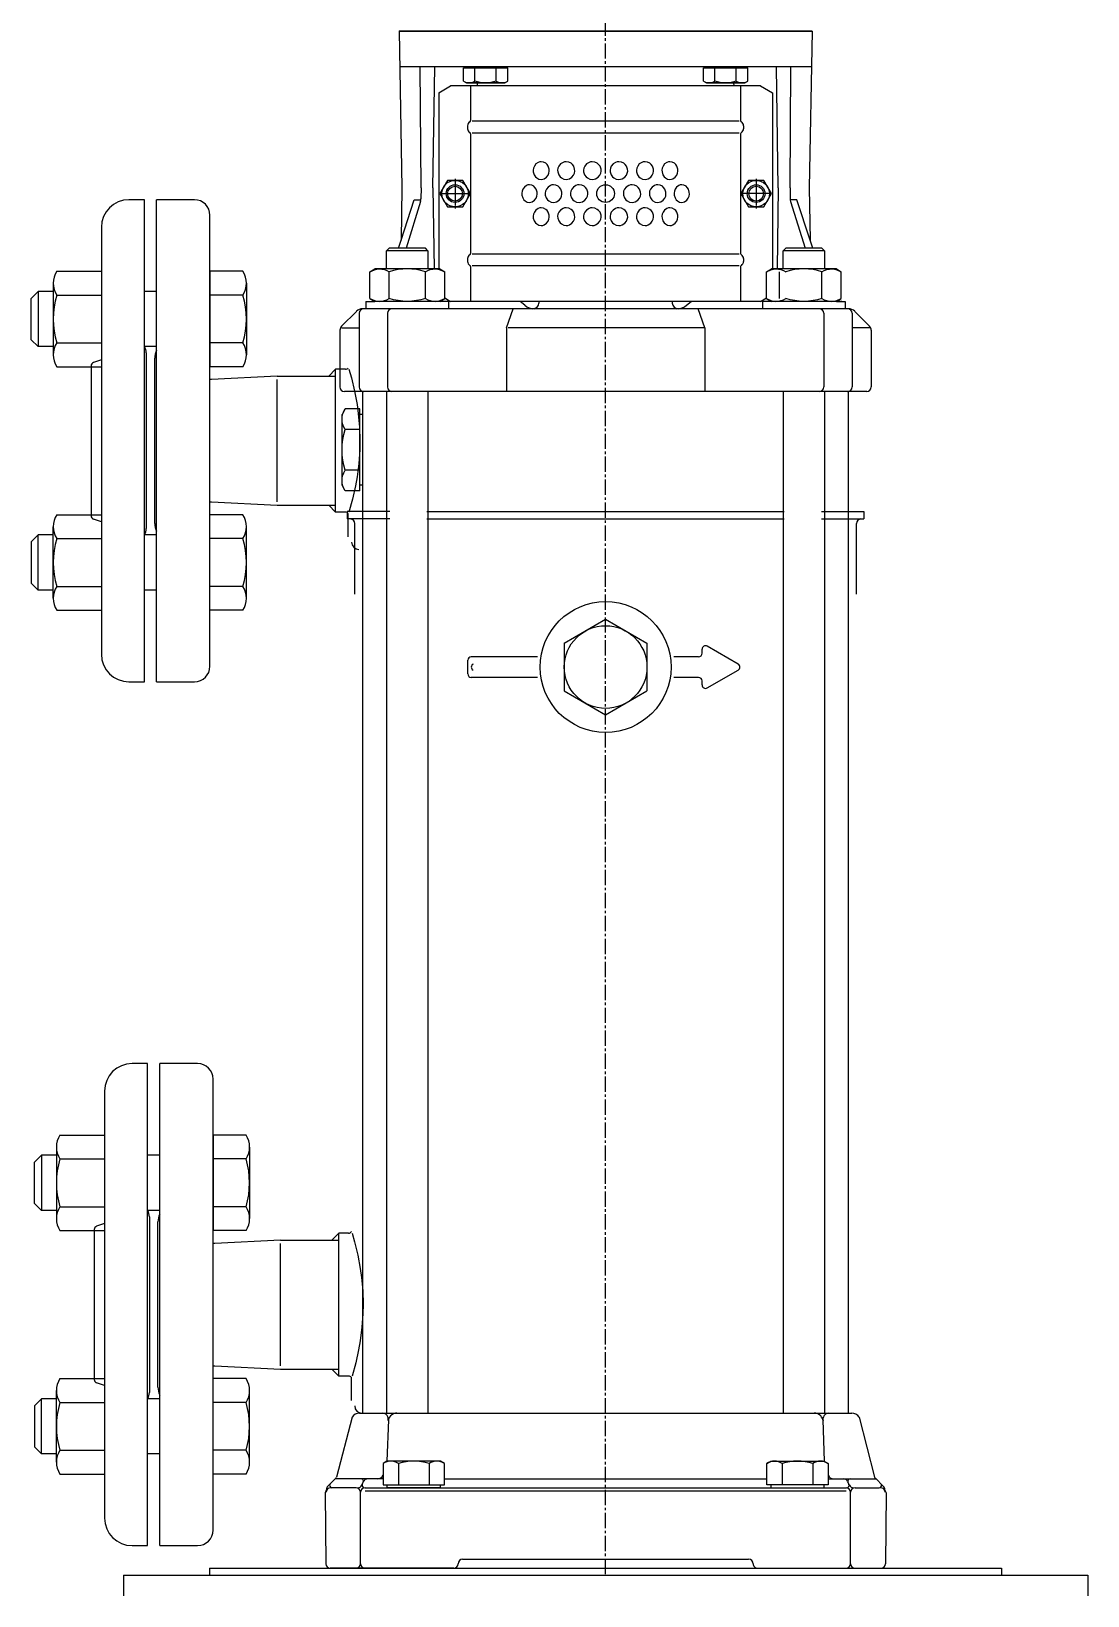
# Model space of a CAD drawing. Header units: millimetres. Extents: x 1218 to 72853, y -34712 to 16286.
# Drawn here: x 68130.6 to 68459.3, y 8261.2 to 8748 of the extents above; entities that cross this region are included whole.
import ezdxf

# ---------------------------------------------------------------- set-up
doc = ezdxf.new("R2010")
doc.units = ezdxf.units.MM
doc.linetypes.add('CENTER2', pattern=[28.575, 19.05, -3.175, 3.175, -3.175])
doc.linetypes.add('HIDDEN2', pattern=[4.7625, 3.175, -1.5875])

# ---------------------------------------------------------------- blocks, each defined once
blk = doc.blocks.new('BOMBU EQ')
at = {"linetype": 'CENTER2', "ltscale": 0.25}
blk.add_line((0, 0.31), (0, 765.31), dxfattribs=at)
for p, q in [((-64.29, 480.31), (64.29, 480.31)), ((-64.22, 480.31), (-63.37, 431.63)), ((64.22, 480.31), (-64.22, 480.31)), ((64.22, 480.31), (63.37, 431.63)), ((64.02, 469.29), (-64.02, 469.29)), ((-57.43, 431.63), (-57.68, 469.29)), ((-53.72, 431.63), (-53.14, 469.29)), ((-44.21, 464.76), (-44.21, 468.92)), ((-44.21, 468.92), (-30.47, 468.92)), ((-43.2, 468.92), (-43.13, 469.29)), ((-43.13, 469.29), (-31.55, 469.29)), ((-40.67, 464.76), (-40.67, 468.92)), ((-34.01, 464.76), (-34.01, 468.92)), ((-31.55, 469.29), (-31.48, 468.92)), ((-30.47, 464.76), (-30.47, 468.92)), ((30.47, 468.92), (44.21, 468.92)), ((30.47, 464.76), (30.47, 468.92)), ((31.48, 468.92), (31.55, 469.29)), ((31.55, 469.29), (43.13, 469.29)), ((34.01, 464.76), (34.01, 468.92)), ((40.67, 464.76), (40.67, 468.92)), ((43.13, 469.29), (43.2, 468.92)), ((44.21, 464.76), (44.21, 468.92)), ((53.72, 431.63), (53.14, 469.29)), ((57.43, 431.63), (57.68, 469.29)), ((-51.89, 461.2), (-48.21, 463.32)), ((48.21, 463.32), (-48.21, 463.32)), ((-44.21, 464.76), (-43.31, 464.24)), ((-44.21, 464.76), (-43.39, 464.39)), ((-43.39, 464.39), (-42.51, 464.24)), ((-31.37, 464.24), (-43.31, 464.24)), ((-43.31, 464.24), (-31.37, 464.24)), ((-42.51, 464.24), (-41.55, 464.37)), ((-42.01, 463.32), (-42.01, 452.51)), ((-41.55, 464.37), (-40.67, 464.76)), ((-39.03, 464.37), (-40.67, 464.76)), ((-39.86, 463.32), (-39.84, 464.24)), ((-37.34, 464.24), (-39.03, 464.37)), ((-35.66, 464.37), (-37.34, 464.24)), ((-34.01, 464.76), (-35.66, 464.37)), ((-34.01, 464.76), (-33.13, 464.37)), ((-33.13, 464.37), (-32.17, 464.24)), ((-32.17, 464.24), (-31.29, 464.39)), ((-31.37, 464.24), (-30.47, 464.76)), ((-31.29, 464.39), (-30.47, 464.76)), ((30.47, 464.76), (31.37, 464.24)), ((30.47, 464.76), (31.29, 464.39)), ((31.29, 464.39), (32.17, 464.24)), ((43.31, 464.24), (31.37, 464.24)), ((31.37, 464.24), (43.31, 464.24)), ((32.17, 464.24), (33.13, 464.37)), ((33.13, 464.37), (34.01, 464.76)), ((35.66, 464.37), (34.01, 464.76)), ((37.34, 464.24), (35.66, 464.37)), ((39.03, 464.37), (37.34, 464.24)), ((40.67, 464.76), (39.03, 464.37)), ((39.84, 464.24), (39.86, 463.32)), ((40.67, 464.76), (41.55, 464.37)), ((41.55, 464.37), (42.51, 464.24)), ((42.01, 463.32), (42.01, 452.51)), ((42.51, 464.24), (43.39, 464.39)), ((43.31, 464.24), (44.21, 464.76)), ((43.39, 464.39), (44.21, 464.76)), ((48.21, 463.32), (51.89, 461.2)), ((-51.89, 461.2), (-51.89, 406.38)), ((51.89, 461.2), (51.89, 406.38)), ((-42.93, 450.92), (-42.93, 450)), ((-42.01, 448.41), (-42.01, 411.18)), ((41.55, 452.3), (-41.55, 452.3)), ((41.55, 448.62), (-41.55, 448.62)), ((42.01, 448.41), (42.01, 411.18)), ((42.93, 450.92), (42.93, 450)), ((-22.16, 438.39), (-22.42, 437.72)), ((-21.68, 439.02), (-22.16, 438.39)), ((-20.95, 439.52), (-21.68, 439.02)), ((-20.51, 439.66), (-20.95, 439.52)), ((-20.02, 439.72), (-20.51, 439.66)), ((-19.28, 439.59), (-20.02, 439.72)), ((-20.02, 439.72), (-20.02, 439.72)), ((-18.61, 439.24), (-19.28, 439.59)), ((-18.23, 438.89), (-18.61, 439.24)), ((-17.84, 438.3), (-18.23, 438.89)), ((-17.55, 437.39), (-17.84, 438.3)), ((-14.54, 438.39), (-14.82, 437.72)), ((-14.03, 439.02), (-14.54, 438.39)), ((-13.25, 439.52), (-14.03, 439.02)), ((-12.78, 439.66), (-13.25, 439.52)), ((-12.26, 439.72), (-12.78, 439.66)), ((-11.47, 439.59), (-12.26, 439.72)), ((-12.26, 439.72), (-12.26, 439.72)), ((-10.76, 439.24), (-11.47, 439.59)), ((-10.35, 438.89), (-10.76, 439.24)), ((-9.93, 438.3), (-10.35, 438.89)), ((-9.63, 437.39), (-9.93, 438.3)), ((-6.47, 438.39), (-6.76, 437.72)), ((-5.95, 439.02), (-6.47, 438.39)), ((-5.15, 439.52), (-5.95, 439.02)), ((-4.66, 439.66), (-5.15, 439.52)), ((-4.13, 439.72), (-4.66, 439.66)), ((-3.32, 439.59), (-4.13, 439.72)), ((-4.13, 439.72), (-4.13, 439.72)), ((-2.59, 439.24), (-3.32, 439.59)), ((-2.17, 438.89), (-2.59, 439.24)), ((-1.73, 438.3), (-2.17, 438.89)), ((-1.42, 437.39), (-1.73, 438.3)), ((1.78, 438.39), (1.49, 437.72)), ((2.31, 439.02), (1.78, 438.39)), ((3.11, 439.52), (2.31, 439.02)), ((3.59, 439.66), (3.11, 439.52)), ((4.13, 439.72), (3.59, 439.66)), ((4.93, 439.59), (4.13, 439.72)), ((4.13, 439.72), (4.13, 439.72)), ((5.67, 439.24), (4.93, 439.59)), ((6.09, 438.89), (5.67, 439.24)), ((6.52, 438.3), (6.09, 438.89)), ((6.84, 437.39), (6.52, 438.3)), ((9.98, 438.39), (9.7, 437.72)), ((10.49, 439.02), (9.98, 438.39)), ((11.27, 439.52), (10.49, 439.02)), ((11.74, 439.66), (11.27, 439.52)), ((12.26, 439.72), (11.74, 439.66)), ((13.04, 439.59), (12.26, 439.72)), ((12.26, 439.72), (12.26, 439.72)), ((13.76, 439.24), (13.04, 439.59)), ((14.16, 438.89), (13.76, 439.24)), ((14.58, 438.3), (14.16, 438.89)), ((14.89, 437.39), (14.58, 438.3)), ((17.88, 438.39), (17.62, 437.72)), ((18.36, 439.02), (17.88, 438.39)), ((19.09, 439.52), (18.36, 439.02)), ((19.53, 439.66), (19.09, 439.52)), ((20.02, 439.72), (19.53, 439.66)), ((20.75, 439.59), (20.02, 439.72)), ((20.02, 439.72), (20.02, 439.72)), ((21.42, 439.24), (20.75, 439.59)), ((21.81, 438.89), (21.42, 439.24)), ((22.2, 438.3), (21.81, 438.89)), ((22.49, 437.39), (22.2, 438.3)), ((-22.42, 437.72), (-22.51, 437.09)), ((-22.51, 437.09), (-22.49, 436.54)), ((-22.49, 436.54), (-22.2, 435.62)), ((-22.2, 435.62), (-21.81, 435.04)), ((-21.81, 435.04), (-21.42, 434.68)), ((-21.42, 434.68), (-20.75, 434.33)), ((-20.75, 434.33), (-20.02, 434.21)), ((-20.02, 434.21), (-19.53, 434.26)), ((-19.53, 434.26), (-19.09, 434.4)), ((-19.09, 434.4), (-18.36, 434.9)), ((-18.36, 434.9), (-17.88, 435.54)), ((-17.88, 435.54), (-17.62, 436.2)), ((-17.62, 436.2), (-17.52, 436.83)), ((-17.52, 436.83), (-17.55, 437.39)), ((-14.82, 437.72), (-14.92, 437.09)), ((-14.92, 437.09), (-14.89, 436.54)), ((-14.89, 436.54), (-14.58, 435.62)), ((-14.58, 435.62), (-14.16, 435.04)), ((-14.16, 435.04), (-13.76, 434.68)), ((-13.76, 434.68), (-13.04, 434.33)), ((-13.04, 434.33), (-12.26, 434.21)), ((-12.26, 434.21), (-11.74, 434.26)), ((-11.74, 434.26), (-11.27, 434.4)), ((-11.27, 434.4), (-10.49, 434.9)), ((-10.49, 434.9), (-9.98, 435.54)), ((-9.98, 435.54), (-9.7, 436.2)), ((-9.7, 436.2), (-9.6, 436.83)), ((-9.6, 436.83), (-9.63, 437.39)), ((-6.76, 437.72), (-6.87, 437.09)), ((-6.87, 437.09), (-6.84, 436.54)), ((-6.84, 436.54), (-6.52, 435.62)), ((-6.52, 435.62), (-6.09, 435.04)), ((-6.09, 435.04), (-5.67, 434.68)), ((-5.67, 434.68), (-4.93, 434.33)), ((-4.93, 434.33), (-4.13, 434.21)), ((-4.13, 434.21), (-3.59, 434.26)), ((-3.59, 434.26), (-3.11, 434.4)), ((-3.11, 434.4), (-2.31, 434.9)), ((-2.31, 434.9), (-1.78, 435.54)), ((-1.78, 435.54), (-1.49, 436.2)), ((-1.49, 436.2), (-1.39, 436.83)), ((-1.39, 436.83), (-1.42, 437.39)), ((1.49, 437.72), (1.39, 437.09)), ((1.39, 437.09), (1.42, 436.54)), ((1.42, 436.54), (1.73, 435.62)), ((1.73, 435.62), (2.17, 435.04)), ((2.17, 435.04), (2.59, 434.68)), ((2.59, 434.68), (3.32, 434.33)), ((3.32, 434.33), (4.13, 434.21)), ((4.13, 434.21), (4.66, 434.26)), ((4.66, 434.26), (5.15, 434.4)), ((5.15, 434.4), (5.95, 434.9)), ((5.95, 434.9), (6.47, 435.54)), ((6.47, 435.54), (6.76, 436.2)), ((6.76, 436.2), (6.87, 436.83)), ((6.87, 436.83), (6.84, 437.39)), ((9.7, 437.72), (9.6, 437.09)), ((9.6, 437.09), (9.63, 436.54)), ((9.63, 436.54), (9.93, 435.62)), ((9.93, 435.62), (10.35, 435.04)), ((10.35, 435.04), (10.76, 434.68)), ((10.76, 434.68), (11.47, 434.33)), ((11.47, 434.33), (12.26, 434.21)), ((12.26, 434.21), (12.78, 434.26)), ((12.78, 434.26), (13.25, 434.4)), ((13.25, 434.4), (14.03, 434.9)), ((14.03, 434.9), (14.54, 435.54)), ((14.54, 435.54), (14.82, 436.2)), ((14.82, 436.2), (14.92, 436.83)), ((14.92, 436.83), (14.89, 437.39)), ((17.62, 437.72), (17.52, 437.09)), ((17.52, 437.09), (17.55, 436.54)), ((17.55, 436.54), (17.84, 435.62)), ((17.84, 435.62), (18.23, 435.04)), ((18.23, 435.04), (18.61, 434.68)), ((18.61, 434.68), (19.28, 434.33)), ((19.28, 434.33), (20.02, 434.21)), ((20.02, 434.21), (20.51, 434.26)), ((20.51, 434.26), (20.95, 434.4)), ((20.95, 434.4), (21.68, 434.9)), ((21.68, 434.9), (22.16, 435.54)), ((22.16, 435.54), (22.42, 436.2)), ((22.42, 436.2), (22.51, 436.83)), ((22.51, 436.83), (22.49, 437.39)), ((44.45, 433.93), (42.06, 429.8)), ((49.22, 433.93), (44.45, 433.93)), ((51.61, 429.8), (49.22, 433.93)), ((-63.37, 431.63), (-63.65, 415.34)), ((-57.43, 431.63), (-57.45, 428.19)), ((-53.72, 431.63), (-53.33, 406.38)), ((-25.98, 430.56), (-26.07, 429.93)), ((-26.07, 429.93), (-26.05, 429.37)), ((-26.05, 429.37), (-25.77, 428.46)), ((-25.73, 431.22), (-25.98, 430.56)), ((-25.77, 428.46), (-25.4, 427.87)), ((-25.27, 431.86), (-25.73, 431.22)), ((-24.57, 432.36), (-25.27, 431.86)), ((-24.15, 432.5), (-24.57, 432.36)), ((-23.69, 432.55), (-24.15, 432.5)), ((-22.99, 432.43), (-23.69, 432.55)), ((-23.69, 432.55), (-23.69, 432.55)), ((-22.35, 432.08), (-22.99, 432.43)), ((-21.98, 431.72), (-22.35, 432.08)), ((-22.1, 427.74), (-21.64, 428.37)), ((-21.6, 431.14), (-21.98, 431.72)), ((-21.64, 428.37), (-21.39, 429.04)), ((-21.33, 430.22), (-21.6, 431.14)), ((-21.39, 429.04), (-21.3, 429.67)), ((-21.3, 429.67), (-21.33, 430.22)), ((-18.69, 430.56), (-18.79, 429.93)), ((-18.79, 429.93), (-18.76, 429.37)), ((-18.76, 429.37), (-18.46, 428.46)), ((-18.42, 431.22), (-18.69, 430.56)), ((-18.46, 428.46), (-18.05, 427.87)), ((-17.92, 431.86), (-18.42, 431.22)), ((-17.16, 432.36), (-17.92, 431.86)), ((-16.71, 432.5), (-17.16, 432.36)), ((-16.2, 432.55), (-16.71, 432.5)), ((-15.44, 432.43), (-16.2, 432.55)), ((-16.2, 432.55), (-16.2, 432.55)), ((-14.74, 432.08), (-15.44, 432.43)), ((-14.35, 431.72), (-14.74, 432.08)), ((-14.48, 427.74), (-13.98, 428.37)), ((-13.94, 431.14), (-14.35, 431.72)), ((-13.98, 428.37), (-13.71, 429.04)), ((-13.64, 430.22), (-13.94, 431.14)), ((-13.71, 429.04), (-13.61, 429.67)), ((-13.61, 429.67), (-13.64, 430.22)), ((-10.83, 430.56), (-10.93, 429.93)), ((-10.93, 429.93), (-10.9, 429.37)), ((-10.9, 429.37), (-10.59, 428.46)), ((-10.54, 431.22), (-10.83, 430.56)), ((-10.59, 428.46), (-10.16, 427.87)), ((-10.02, 431.86), (-10.54, 431.22)), ((-9.23, 432.36), (-10.02, 431.86)), ((-8.75, 432.5), (-9.23, 432.36)), ((-8.22, 432.55), (-8.75, 432.5)), ((-7.43, 432.43), (-8.22, 432.55)), ((-8.22, 432.55), (-8.22, 432.55)), ((-6.7, 432.08), (-7.43, 432.43)), ((-6.29, 431.72), (-6.7, 432.08)), ((-6.43, 427.74), (-5.9, 428.37)), ((-5.86, 431.14), (-6.29, 431.72)), ((-5.9, 428.37), (-5.62, 429.04)), ((-5.55, 430.22), (-5.86, 431.14)), ((-5.62, 429.04), (-5.52, 429.67)), ((-5.52, 429.67), (-5.55, 430.22)), ((5.62, 430.56), (5.52, 429.93)), ((5.52, 429.93), (5.55, 429.37)), ((5.55, 429.37), (5.86, 428.46)), ((5.9, 431.22), (5.62, 430.56)), ((5.86, 428.46), (6.29, 427.87)), ((6.43, 431.86), (5.9, 431.22)), ((7.22, 432.36), (6.43, 431.86)), ((7.7, 432.5), (7.22, 432.36)), ((8.22, 432.55), (7.7, 432.5)), ((9.02, 432.43), (8.22, 432.55)), ((8.22, 432.55), (8.22, 432.55)), ((9.75, 432.08), (9.02, 432.43)), ((10.16, 431.72), (9.75, 432.08)), ((10.02, 427.74), (10.54, 428.37)), ((10.59, 431.14), (10.16, 431.72)), ((10.54, 428.37), (10.83, 429.04)), ((10.9, 430.22), (10.59, 431.14)), ((10.83, 429.04), (10.93, 429.67)), ((10.93, 429.67), (10.9, 430.22)), ((13.71, 430.56), (13.61, 429.93)), ((13.61, 429.93), (13.64, 429.37)), ((13.64, 429.37), (13.94, 428.46)), ((13.98, 431.22), (13.71, 430.56)), ((13.94, 428.46), (14.35, 427.87)), ((14.48, 431.86), (13.98, 431.22)), ((15.24, 432.36), (14.48, 431.86)), ((15.69, 432.5), (15.24, 432.36)), ((16.2, 432.55), (15.69, 432.5)), ((16.96, 432.43), (16.2, 432.55)), ((16.2, 432.55), (16.2, 432.55)), ((17.66, 432.08), (16.96, 432.43)), ((18.05, 431.72), (17.66, 432.08)), ((17.92, 427.74), (18.42, 428.37)), ((18.46, 431.14), (18.05, 431.72)), ((18.42, 428.37), (18.69, 429.04)), ((18.76, 430.22), (18.46, 431.14)), ((18.69, 429.04), (18.79, 429.67)), ((18.79, 429.67), (18.76, 430.22)), ((21.39, 430.56), (21.3, 429.93)), ((21.3, 429.93), (21.33, 429.37)), ((21.33, 429.37), (21.6, 428.46)), ((21.64, 431.22), (21.39, 430.56)), ((21.6, 428.46), (21.98, 427.87)), ((22.1, 431.86), (21.64, 431.22)), ((22.8, 432.36), (22.1, 431.86)), ((23.22, 432.5), (22.8, 432.36)), ((23.69, 432.55), (23.22, 432.5)), ((24.39, 432.43), (23.69, 432.55)), ((23.69, 432.55), (23.69, 432.55)), ((25.03, 432.08), (24.39, 432.43)), ((25.4, 431.72), (25.03, 432.08)), ((25.27, 427.74), (25.73, 428.37)), ((25.77, 431.14), (25.4, 431.72)), ((25.73, 428.37), (25.98, 429.04)), ((26.05, 430.22), (25.77, 431.14)), ((25.98, 429.04), (26.07, 429.67)), ((26.07, 429.67), (26.05, 430.22)), ((42.06, 429.8), (44.45, 425.67)), ((49.22, 425.67), (51.61, 429.8)), ((53.72, 431.63), (53.33, 406.38)), ((57.43, 431.63), (57.45, 428.19)), ((63.37, 431.63), (63.65, 415.34)), ((-143.48, 427.91), (-148.3, 427.91)), ((-143.48, 277.91), (-143.48, 427.91)), ((-139.73, 381.06), (-139.73, 427.91)), ((-127.94, 427.91), (-139.73, 427.91)), ((-63.65, 415.34), (-59.55, 427.86)), ((-57.57, 427.39), (-62.1, 412.81)), ((-59.55, 427.86), (-57.47, 427.86)), ((-25.4, 427.87), (-25.03, 427.52)), ((-25.03, 427.52), (-24.39, 427.17)), ((-24.39, 427.17), (-23.69, 427.04)), ((-23.69, 427.04), (-23.22, 427.1)), ((-23.22, 427.1), (-22.8, 427.24)), ((-22.8, 427.24), (-22.1, 427.74)), ((-22.16, 424.06), (-22.42, 423.39)), ((-21.68, 424.7), (-22.16, 424.06)), ((-20.95, 425.19), (-21.68, 424.7)), ((-20.51, 425.34), (-20.95, 425.19)), ((-20.02, 425.39), (-20.51, 425.34)), ((-19.28, 425.27), (-20.02, 425.39)), ((-20.02, 425.39), (-20.02, 425.39)), ((-18.61, 424.91), (-19.28, 425.27)), ((-18.23, 424.56), (-18.61, 424.91)), ((-17.84, 423.98), (-18.23, 424.56)), ((-18.05, 427.87), (-17.66, 427.52)), ((-17.55, 423.06), (-17.84, 423.98)), ((-17.66, 427.52), (-16.96, 427.17)), ((-16.96, 427.17), (-16.2, 427.04)), ((-16.2, 427.04), (-15.69, 427.1)), ((-15.69, 427.1), (-15.24, 427.24)), ((-15.24, 427.24), (-14.48, 427.74)), ((-14.54, 424.06), (-14.82, 423.39)), ((-14.03, 424.7), (-14.54, 424.06)), ((-13.25, 425.19), (-14.03, 424.7)), ((-12.78, 425.34), (-13.25, 425.19)), ((-12.26, 425.39), (-12.78, 425.34)), ((-11.47, 425.27), (-12.26, 425.39)), ((-12.26, 425.39), (-12.26, 425.39)), ((-10.76, 424.91), (-11.47, 425.27)), ((-10.35, 424.56), (-10.76, 424.91)), ((-9.93, 423.98), (-10.35, 424.56)), ((-10.16, 427.87), (-9.75, 427.52)), ((-9.63, 423.06), (-9.93, 423.98)), ((-9.75, 427.52), (-9.02, 427.17)), ((-9.02, 427.17), (-8.22, 427.04)), ((-8.22, 427.04), (-7.7, 427.1)), ((-7.7, 427.1), (-7.22, 427.24)), ((-7.22, 427.24), (-6.43, 427.74)), ((-6.47, 424.06), (-6.76, 423.39)), ((-5.95, 424.7), (-6.47, 424.06)), ((-5.15, 425.19), (-5.95, 424.7)), ((-4.66, 425.34), (-5.15, 425.19)), ((-4.13, 425.39), (-4.66, 425.34)), ((-3.32, 425.27), (-4.13, 425.39)), ((-4.13, 425.39), (-4.13, 425.39)), ((-2.59, 424.91), (-3.32, 425.27)), ((-2.17, 424.56), (-2.59, 424.91)), ((-1.73, 423.98), (-2.17, 424.56)), ((-1.42, 423.06), (-1.73, 423.98)), ((1.78, 424.06), (1.49, 423.39)), ((2.31, 424.7), (1.78, 424.06)), ((3.11, 425.19), (2.31, 424.7)), ((3.59, 425.34), (3.11, 425.19)), ((4.13, 425.39), (3.59, 425.34)), ((4.93, 425.27), (4.13, 425.39)), ((4.13, 425.39), (4.13, 425.39)), ((5.67, 424.91), (4.93, 425.27)), ((6.09, 424.56), (5.67, 424.91)), ((6.52, 423.98), (6.09, 424.56)), ((6.29, 427.87), (6.7, 427.52)), ((6.84, 423.06), (6.52, 423.98)), ((6.7, 427.52), (7.43, 427.17)), ((7.43, 427.17), (8.22, 427.04)), ((8.22, 427.04), (8.75, 427.1)), ((8.75, 427.1), (9.23, 427.24)), ((9.23, 427.24), (10.02, 427.74)), ((9.98, 424.06), (9.7, 423.39)), ((10.49, 424.7), (9.98, 424.06)), ((11.27, 425.19), (10.49, 424.7)), ((11.74, 425.34), (11.27, 425.19)), ((12.26, 425.39), (11.74, 425.34)), ((13.04, 425.27), (12.26, 425.39)), ((12.26, 425.39), (12.26, 425.39)), ((13.76, 424.91), (13.04, 425.27)), ((14.16, 424.56), (13.76, 424.91)), ((14.58, 423.98), (14.16, 424.56)), ((14.35, 427.87), (14.74, 427.52)), ((14.89, 423.06), (14.58, 423.98)), ((14.74, 427.52), (15.44, 427.17)), ((15.44, 427.17), (16.2, 427.04)), ((16.2, 427.04), (16.71, 427.1)), ((16.71, 427.1), (17.16, 427.24)), ((17.16, 427.24), (17.92, 427.74)), ((17.88, 424.06), (17.62, 423.39)), ((18.36, 424.7), (17.88, 424.06)), ((19.09, 425.19), (18.36, 424.7)), ((19.53, 425.34), (19.09, 425.19)), ((20.02, 425.39), (19.53, 425.34)), ((20.75, 425.27), (20.02, 425.39)), ((20.02, 425.39), (20.02, 425.39)), ((21.42, 424.91), (20.75, 425.27)), ((21.81, 424.56), (21.42, 424.91)), ((22.2, 423.98), (21.81, 424.56)), ((21.98, 427.87), (22.35, 427.52)), ((22.49, 423.06), (22.2, 423.98)), ((22.35, 427.52), (22.99, 427.17)), ((22.99, 427.17), (23.69, 427.04)), ((23.69, 427.04), (24.15, 427.1)), ((24.15, 427.1), (24.57, 427.24)), ((24.57, 427.24), (25.27, 427.74)), ((44.45, 425.67), (49.22, 425.67)), ((59.55, 427.86), (57.47, 427.86)), ((57.57, 427.39), (62.1, 412.81)), ((63.65, 415.34), (59.55, 427.86)), ((-156.87, 419.34), (-156.87, 286.48)), ((-123.12, 371.93), (-123.12, 423.09)), ((-22.42, 423.39), (-22.51, 422.77)), ((-22.51, 422.77), (-22.49, 422.21)), ((-22.49, 422.21), (-22.2, 421.29)), ((-22.2, 421.29), (-21.81, 420.71)), ((-21.81, 420.71), (-21.42, 420.36)), ((-21.42, 420.36), (-20.75, 420)), ((-20.75, 420), (-20.02, 419.88)), ((-20.02, 419.88), (-19.53, 419.93)), ((-19.53, 419.93), (-19.09, 420.08)), ((-19.09, 420.08), (-18.36, 420.57)), ((-18.36, 420.57), (-17.88, 421.21)), ((-17.88, 421.21), (-17.62, 421.88)), ((-17.62, 421.88), (-17.52, 422.5)), ((-17.52, 422.5), (-17.55, 423.06)), ((-14.82, 423.39), (-14.92, 422.77)), ((-14.92, 422.77), (-14.89, 422.21)), ((-14.89, 422.21), (-14.58, 421.29)), ((-14.58, 421.29), (-14.16, 420.71)), ((-14.16, 420.71), (-13.76, 420.36)), ((-13.76, 420.36), (-13.04, 420)), ((-13.04, 420), (-12.26, 419.88)), ((-12.26, 419.88), (-11.74, 419.93)), ((-11.74, 419.93), (-11.27, 420.08)), ((-11.27, 420.08), (-10.49, 420.57)), ((-10.49, 420.57), (-9.98, 421.21)), ((-9.98, 421.21), (-9.7, 421.88)), ((-9.7, 421.88), (-9.6, 422.5)), ((-9.6, 422.5), (-9.63, 423.06)), ((-6.76, 423.39), (-6.87, 422.77)), ((-6.87, 422.77), (-6.84, 422.21)), ((-6.84, 422.21), (-6.52, 421.29)), ((-6.52, 421.29), (-6.09, 420.71)), ((-6.09, 420.71), (-5.67, 420.36)), ((-5.67, 420.36), (-4.93, 420)), ((-4.93, 420), (-4.13, 419.88)), ((-4.13, 419.88), (-3.59, 419.93)), ((-3.59, 419.93), (-3.11, 420.08)), ((-3.11, 420.08), (-2.31, 420.57)), ((-2.31, 420.57), (-1.78, 421.21)), ((-1.78, 421.21), (-1.49, 421.88)), ((-1.49, 421.88), (-1.39, 422.5)), ((-1.39, 422.5), (-1.42, 423.06)), ((1.49, 423.39), (1.39, 422.77)), ((1.39, 422.77), (1.42, 422.21)), ((1.42, 422.21), (1.73, 421.29)), ((1.73, 421.29), (2.17, 420.71)), ((2.17, 420.71), (2.59, 420.36)), ((2.59, 420.36), (3.32, 420)), ((3.32, 420), (4.13, 419.88)), ((4.13, 419.88), (4.66, 419.93)), ((4.66, 419.93), (5.15, 420.08)), ((5.15, 420.08), (5.95, 420.57)), ((5.95, 420.57), (6.47, 421.21)), ((6.47, 421.21), (6.76, 421.88)), ((6.76, 421.88), (6.87, 422.5)), ((6.87, 422.5), (6.84, 423.06)), ((9.7, 423.39), (9.6, 422.77)), ((9.6, 422.77), (9.63, 422.21)), ((9.63, 422.21), (9.93, 421.29)), ((9.93, 421.29), (10.35, 420.71)), ((10.35, 420.71), (10.76, 420.36)), ((10.76, 420.36), (11.47, 420)), ((11.47, 420), (12.26, 419.88)), ((12.26, 419.88), (12.78, 419.93)), ((12.78, 419.93), (13.25, 420.08)), ((13.25, 420.08), (14.03, 420.57)), ((14.03, 420.57), (14.54, 421.21)), ((14.54, 421.21), (14.82, 421.88)), ((14.82, 421.88), (14.92, 422.5)), ((14.92, 422.5), (14.89, 423.06)), ((17.62, 423.39), (17.52, 422.77)), ((17.52, 422.77), (17.55, 422.21)), ((17.55, 422.21), (17.84, 421.29)), ((17.84, 421.29), (18.23, 420.71)), ((18.23, 420.71), (18.61, 420.36)), ((18.61, 420.36), (19.28, 420)), ((19.28, 420), (20.02, 419.88)), ((20.02, 419.88), (20.51, 419.93)), ((20.51, 419.93), (20.95, 420.08)), ((20.95, 420.08), (21.68, 420.57)), ((21.68, 420.57), (22.16, 421.21)), ((22.16, 421.21), (22.42, 421.88)), ((22.42, 421.88), (22.51, 422.5)), ((22.51, 422.5), (22.49, 423.06)), ((-64.48, 412.81), (-63.65, 415.34)), ((64.48, 412.81), (63.65, 415.34)), ((-67.32, 412.81), (-68.12, 412.01)), ((-68.12, 406.38), (-68.12, 412.01)), ((-55.26, 412.01), (-68.12, 412.01)), ((-64.81, 412.81), (-67.32, 412.81)), ((-56.07, 412.81), (-64.81, 412.81)), ((-55.26, 412.01), (-56.07, 412.81)), ((-55.26, 412.01), (-55.26, 406.38)), ((-42.93, 409.59), (-42.93, 408.68)), ((41.55, 410.97), (-41.55, 410.97)), ((42.93, 409.59), (42.93, 408.68)), ((56.07, 412.81), (55.26, 412.01)), ((68.12, 412.01), (55.26, 412.01)), ((55.26, 406.38), (55.26, 412.01)), ((64.8, 412.81), (56.07, 412.81)), ((67.32, 412.81), (64.8, 412.81)), ((68.12, 412.01), (67.32, 412.81)), ((68.12, 412.01), (68.12, 406.38)), ((-170.77, 405.64), (-156.87, 405.64)), ((-112.86, 405.64), (-123.12, 405.64)), ((-123.12, 405.64), (-123.12, 375.94)), ((-73.32, 405.5), (-71.79, 406.38)), ((-73.32, 405.5), (-71.94, 406.12)), ((-73.32, 397.16), (-73.32, 405.5)), ((-71.94, 406.12), (-71.2, 406.31)), ((-68.43, 406.38), (-71.79, 406.38)), ((-71.2, 406.31), (-70.44, 406.38)), ((-70.44, 406.38), (-69.62, 406.33)), ((-69.62, 406.33), (-68.82, 406.15)), ((-68.82, 406.15), (-68.05, 405.87)), ((-51.59, 406.38), (-68.43, 406.38)), ((-68.05, 405.87), (-67.32, 405.5)), ((-65.95, 405.87), (-67.32, 405.5)), ((-67.32, 397.16), (-67.32, 405.5)), ((-64.54, 406.15), (-65.95, 405.87)), ((-63.12, 406.32), (-64.54, 406.15)), ((-61.69, 406.38), (-63.12, 406.32)), ((-60.26, 406.32), (-61.69, 406.38)), ((-58.84, 406.15), (-60.26, 406.32)), ((-57.44, 405.87), (-58.84, 406.15)), ((-56.06, 405.5), (-57.44, 405.87)), ((-56.06, 405.5), (-55.33, 405.87)), ((-56.06, 397.16), (-56.06, 405.5)), ((-55.33, 405.87), (-54.56, 406.15)), ((-54.56, 406.15), (-53.76, 406.33)), ((-53.76, 406.33), (-52.94, 406.38)), ((-52.94, 406.38), (-52.19, 406.31)), ((-52.19, 406.31), (-51.45, 406.12)), ((-51.59, 406.38), (-50.06, 405.5)), ((-51.45, 406.12), (-50.06, 405.5)), ((-50.06, 397.16), (-50.06, 405.5)), ((-42.01, 407.08), (-42.01, 396.28)), ((41.55, 407.3), (-41.55, 407.3)), ((42.01, 407.08), (42.01, 396.28)), ((50.06, 405.5), (51.59, 406.38)), ((50.06, 405.5), (51.45, 406.12)), ((50.06, 397.16), (50.06, 405.5)), ((51.45, 406.12), (52.19, 406.31)), ((68.12, 406.38), (51.59, 406.38)), ((52.19, 406.31), (52.94, 406.38)), ((52.94, 406.38), (53.76, 406.33)), ((53.76, 406.33), (54.56, 406.15)), ((54.06, 397.16), (54.06, 405.5)), ((54.56, 406.15), (55.33, 405.87)), ((55.33, 405.87), (56.06, 405.5)), ((57.44, 405.87), (56.06, 405.5)), ((58.84, 406.15), (57.44, 405.87)), ((60.26, 406.32), (58.84, 406.15)), ((61.69, 406.38), (60.26, 406.32)), ((63.12, 406.32), (61.69, 406.38)), ((64.54, 406.15), (63.12, 406.32)), ((65.94, 405.87), (64.54, 406.15)), ((67.32, 405.5), (65.94, 405.87)), ((67.32, 405.5), (68.05, 405.87)), ((67.32, 397.16), (67.32, 405.5)), ((68.05, 405.87), (68.82, 406.15)), ((71.79, 406.38), (68.12, 406.38)), ((68.82, 406.15), (69.62, 406.33)), ((69.62, 406.33), (70.44, 406.38)), ((70.44, 406.38), (71.2, 406.31)), ((71.2, 406.31), (71.94, 406.12)), ((71.79, 406.38), (73.32, 405.5)), ((71.94, 406.12), (73.32, 405.5)), ((73.32, 397.16), (73.32, 405.5)), ((-178.69, 397.22), (-176.55, 399.36)), ((-171.87, 399.36), (-176.55, 399.36)), ((-176.55, 399.36), (-176.55, 382.22)), ((-171.87, 401.93), (-171.87, 379.66)), ((-139.73, 399.36), (-143.48, 399.36)), ((-111.76, 401.93), (-111.76, 379.66)), ((-178.69, 384.36), (-178.69, 397.22)), ((-170.77, 398.21), (-156.87, 398.21)), ((-112.86, 398.21), (-123.12, 398.21)), ((-74.55, 396.28), (-71.79, 396.28)), ((-74.55, 396.28), (-74.55, 393.98)), ((-73.32, 397.16), (-71.79, 396.28)), ((-73.32, 397.16), (-71.94, 396.53)), ((-71.94, 396.53), (-71.2, 396.35)), ((-48.83, 396.28), (-71.79, 396.28)), ((-71.2, 396.35), (-70.44, 396.28)), ((-70.44, 396.28), (-69.62, 396.33)), ((-69.62, 396.33), (-68.82, 396.51)), ((-68.82, 396.51), (-68.05, 396.79)), ((-68.05, 396.79), (-67.32, 397.16)), ((-65.95, 396.78), (-67.32, 397.16)), ((-64.54, 396.51), (-65.95, 396.78)), ((-63.12, 396.34), (-64.54, 396.51)), ((-61.69, 396.28), (-63.12, 396.34)), ((-60.26, 396.34), (-61.69, 396.28)), ((-58.84, 396.51), (-60.26, 396.34)), ((-57.44, 396.78), (-58.84, 396.51)), ((-56.06, 397.16), (-57.44, 396.78)), ((-56.06, 397.16), (-55.33, 396.79)), ((-55.33, 396.79), (-54.56, 396.51)), ((-54.56, 396.51), (-53.76, 396.33)), ((-53.76, 396.33), (-52.94, 396.28)), ((-52.94, 396.28), (-52.19, 396.35)), ((-52.19, 396.35), (-51.45, 396.53)), ((-51.59, 396.28), (-50.06, 397.16)), ((-51.45, 396.53), (-50.06, 397.16)), ((-50.06, 397.34), (-48.21, 396.28)), ((-48.83, 396.28), (-48.83, 393.98)), ((48.21, 396.28), (-48.21, 396.28)), ((-25.16, 395.06), (-26.61, 396.28)), ((-20.74, 396.28), (-20.76, 395.75)), ((20.74, 396.28), (20.76, 395.75)), ((25.16, 395.06), (26.61, 396.28)), ((48.21, 396.28), (50.06, 397.34)), ((48.83, 396.28), (48.83, 393.98)), ((73.47, 396.28), (48.83, 396.28)), ((50.06, 397.16), (51.59, 396.28)), ((50.06, 397.16), (51.45, 396.53)), ((51.45, 396.53), (52.19, 396.35)), ((52.19, 396.35), (52.94, 396.28)), ((52.94, 396.28), (53.76, 396.33)), ((53.76, 396.33), (54.56, 396.51)), ((54.56, 396.51), (55.33, 396.79)), ((55.33, 396.79), (56.06, 397.16)), ((57.44, 396.78), (56.06, 397.16)), ((58.84, 396.51), (57.44, 396.78)), ((60.26, 396.34), (58.84, 396.51)), ((61.69, 396.28), (60.26, 396.34)), ((63.12, 396.34), (61.69, 396.28)), ((64.54, 396.51), (63.12, 396.34)), ((65.94, 396.78), (64.54, 396.51)), ((67.32, 397.16), (65.94, 396.78)), ((67.32, 397.16), (68.05, 396.79)), ((68.05, 396.79), (68.82, 396.51)), ((68.82, 396.51), (69.62, 396.33)), ((69.62, 396.33), (70.44, 396.28)), ((70.44, 396.28), (71.2, 396.35)), ((71.2, 396.35), (71.94, 396.53)), ((71.79, 396.28), (73.32, 397.16)), ((71.79, 396.28), (74.55, 396.28)), ((71.94, 396.53), (73.32, 397.16)), ((74.55, 396.28), (74.55, 393.98)), ((-77.52, 393.17), (-82.12, 388.58)), ((-76.68, 392.6), (-76.68, 369.64)), ((-74.22, 393.98), (-75.57, 393.98)), ((74.22, 393.98), (-74.22, 393.98)), ((-67.86, 392.6), (-67.86, 369.64)), ((-30.84, 388.04), (-28.78, 393.98)), ((30.84, 388.04), (28.78, 393.98)), ((67.86, 392.6), (67.86, 369.64)), ((75.57, 393.98), (74.22, 393.98)), ((76.68, 392.6), (76.68, 369.64)), ((77.52, 393.17), (82.12, 388.58)), ((-82.65, 387.28), (-82.65, 369.64)), ((-82.1, 388.04), (-76.68, 388.04)), ((-30.84, 388.04), (-30.84, 368.27)), ((30.84, 388.04), (-30.3, 388.04)), ((30.84, 388.04), (30.84, 368.27)), ((82.1, 388.04), (76.68, 388.04)), ((82.65, 387.28), (82.65, 369.64)), ((-178.69, 384.36), (-176.55, 382.22)), ((-171.87, 382.22), (-176.55, 382.22)), ((-170.77, 383.37), (-156.87, 383.37)), ((-139.73, 382.22), (-143.48, 382.22)), ((-142.94, 380.24), (-142.94, 325.57)), ((-139.73, 324.75), (-139.73, 381.06)), ((-112.86, 383.37), (-123.12, 383.37)), ((-170.77, 375.94), (-156.87, 375.94)), ((-160.08, 376.24), (-160.08, 329.57)), ((-156.87, 378.09), (-159.35, 377.26)), ((-140.26, 327.21), (-140.26, 378.61)), ((-112.86, 375.94), (-123.12, 375.94)), ((-84.01, 375.14), (-86.15, 373)), ((-80.96, 375.14), (-84.01, 375.14)), ((-84.01, 373), (-84.01, 375.14)), ((-79.88, 375.14), (-79.1, 372.44)), ((-123.12, 333.89), (-123.12, 371.93)), ((-122.58, 371.93), (-123.12, 371.93)), ((-102.14, 373), (-122.58, 371.93)), ((-102.14, 373), (-84.01, 373)), ((-102.14, 333.89), (-102.14, 371.93)), ((-84.01, 332.82), (-84.01, 373)), ((-79.1, 372.44), (-78.1, 368.33)), ((81.28, 368.27), (-81.28, 368.27)), ((-78.1, 368.33), (-77.33, 364.16)), ((-75.58, 50.36), (-75.58, 368.27)), ((-68.12, 368.27), (-68.12, 50.36)), ((-55.26, 368.27), (-55.26, 50.36)), ((55.26, 368.27), (55.26, 50.36)), ((68.12, 368.27), (68.12, 50.36)), ((75.58, 50.36), (75.58, 368.27)), ((-81.03, 362.81), (-82.01, 361.1)), ((-82.01, 339.06), (-82.01, 361.1)), ((-82.01, 359.63), (-81.94, 360.46)), ((-81.94, 360.46), (-81.74, 361.28)), ((-81.74, 361.28), (-81.43, 362.07)), ((-81.43, 362.07), (-81.03, 362.81)), ((-76.5, 362.81), (-81.03, 362.81)), ((-77.33, 364.16), (-76.95, 361.36)), ((-76.95, 361.36), (-76.57, 357.14)), ((-76.5, 361.1), (-76.5, 362.81)), ((-75.58, 361.1), (-76.5, 361.1)), ((-76.5, 339.06), (-76.5, 361.1)), ((-75.58, 339.06), (-75.58, 361.1)), ((-81.94, 358.79), (-82.01, 359.63)), ((-81.74, 357.97), (-81.94, 358.79)), ((-81.43, 357.18), (-81.74, 357.97)), ((-81.45, 354.89), (-81.03, 356.45)), ((-81.03, 356.45), (-81.43, 357.18)), ((-76.5, 356.45), (-81.03, 356.45)), ((-76.57, 357.14), (-76.44, 352.91)), ((-82.01, 350.08), (-81.95, 351.7)), ((-81.95, 351.7), (-81.76, 353.3)), ((-81.76, 353.3), (-81.45, 354.89)), ((-76.44, 352.91), (-76.5, 350.08)), ((-81.95, 348.47), (-82.01, 350.08)), ((-81.76, 346.86), (-81.95, 348.47)), ((-81.45, 345.28), (-81.76, 346.86)), ((-76.79, 345.86), (-77.33, 341.65)), ((-76.5, 350.08), (-76.79, 345.86)), ((-82.01, 340.54), (-81.94, 341.38)), ((-81.94, 341.38), (-81.74, 342.2)), ((-81.74, 342.2), (-81.43, 342.98)), ((-81.03, 343.72), (-81.45, 345.28)), ((-81.43, 342.98), (-81.03, 343.72)), ((-76.5, 343.72), (-81.03, 343.72)), ((-77.33, 341.65), (-77.82, 338.87)), ((-81.94, 339.7), (-82.01, 340.54)), ((-81.03, 337.36), (-82.01, 339.06)), ((-81.74, 338.88), (-81.94, 339.7)), ((-81.43, 338.1), (-81.74, 338.88)), ((-81.03, 337.36), (-81.43, 338.1)), ((-76.5, 337.36), (-81.03, 337.36)), ((-77.82, 338.87), (-78.74, 334.74)), ((-75.58, 339.06), (-76.5, 339.06)), ((-76.5, 337.36), (-76.5, 339.06)), ((-123.12, 333.89), (-122.58, 333.89)), ((-123.12, 282.73), (-123.12, 333.89)), ((-122.58, 333.89), (-102.14, 332.82)), ((-102.14, 332.82), (-84.01, 332.82)), ((-86.15, 332.82), (-84.01, 330.68)), ((-84.01, 330.68), (-84.01, 332.82)), ((-78.74, 334.74), (-79.88, 330.68)), ((-171.87, 303.89), (-171.87, 326.16)), ((-170.77, 329.87), (-156.87, 329.87)), ((-156.87, 327.73), (-159.35, 328.56)), ((-112.86, 329.87), (-123.12, 329.87)), ((-123.12, 300.18), (-123.12, 329.87)), ((-111.76, 303.89), (-111.76, 326.16)), ((-80.96, 330.68), (-84.01, 330.68)), ((-67.13, 330.87), (-80.36, 330.87)), ((-80.36, 330.87), (-80.36, 328.57)), ((-79.44, 328.57), (-80.36, 328.57)), ((-80.06, 323.06), (-80.06, 330.19)), ((-67.13, 328.57), (-79.44, 328.57)), ((-78.06, 305.22), (-78.06, 327.19)), ((-55.6, 330.87), (55.6, 330.87)), ((-55.6, 328.57), (55.6, 328.57)), ((67.13, 330.87), (80.36, 330.87)), ((67.13, 328.57), (79.44, 328.57)), ((78.06, 305.22), (78.06, 327.19)), ((79.44, 328.57), (80.36, 328.57)), ((80.36, 330.87), (80.36, 328.57)), ((-178.69, 321.45), (-176.55, 323.6)), ((-178.69, 321.45), (-178.69, 308.6)), ((-176.55, 306.45), (-176.55, 323.6)), ((-171.87, 323.6), (-176.55, 323.6)), ((-170.77, 322.45), (-156.87, 322.45)), ((-139.73, 323.6), (-143.48, 323.6)), ((-139.73, 277.91), (-139.73, 324.75)), ((-112.86, 322.45), (-123.12, 322.45)), ((-178.69, 308.6), (-176.55, 306.45)), ((-170.77, 307.6), (-156.87, 307.6)), ((-112.86, 307.6), (-123.12, 307.6)), ((-171.87, 306.45), (-176.55, 306.45)), ((-139.73, 306.45), (-143.48, 306.45)), ((-170.77, 300.18), (-156.87, 300.18)), ((-112.86, 300.18), (-123.12, 300.18)), ((-12.86, 289.92), (0, 297.35)), ((0, 297.35), (12.86, 289.92)), ((-12.86, 289.92), (-12.86, 275.08)), ((12.86, 289.92), (12.86, 275.08)), ((30, 286.78), (30, 288.07)), ((41.25, 283.43), (31.61, 288.99)), ((-42.86, 280.36), (-42.86, 284.64)), ((-21.19, 285.71), (-41.79, 285.71)), ((28.93, 285.71), (21.19, 285.71)), ((-148.3, 277.91), (-143.48, 277.91)), ((-139.73, 277.91), (-127.94, 277.91)), ((-21.19, 279.29), (-41.79, 279.29)), ((28.93, 279.29), (21.19, 279.29)), ((30, 276.93), (30, 278.21)), ((31.61, 276), (41.25, 281.57)), ((-12.86, 275.08), (0, 267.65)), ((0, 267.65), (12.86, 275.08)), ((-142.49, 159.15), (-147.31, 159.15)), ((-142.49, 9.15), (-142.49, 159.15)), ((-138.74, 112.3), (-138.74, 159.15)), ((-126.95, 159.15), (-138.74, 159.15)), ((-122.13, 103.16), (-122.13, 154.33)), ((-155.88, 150.57), (-155.88, 17.72)), ((-169.78, 136.88), (-155.88, 136.88)), ((-111.87, 136.88), (-122.13, 136.88)), ((-122.13, 136.88), (-122.13, 107.18)), ((-170.88, 133.16), (-170.88, 110.89)), ((-110.77, 133.16), (-110.77, 110.89)), ((-177.7, 128.46), (-175.56, 130.6)), ((-177.7, 115.6), (-177.7, 128.46)), ((-170.88, 130.6), (-175.56, 130.6)), ((-175.56, 130.6), (-175.56, 113.46)), ((-169.78, 129.45), (-155.88, 129.45)), ((-138.74, 130.6), (-142.49, 130.6)), ((-111.87, 129.45), (-122.13, 129.45)), ((-177.7, 115.6), (-175.56, 113.46)), ((-170.88, 113.46), (-175.56, 113.46)), ((-169.78, 114.61), (-155.88, 114.61)), ((-138.74, 113.46), (-142.49, 113.46)), ((-138.74, 55.99), (-138.74, 112.3)), ((-111.87, 114.61), (-122.13, 114.61)), ((-169.78, 107.18), (-155.88, 107.18)), ((-159.09, 107.48), (-159.09, 60.81)), ((-155.88, 109.33), (-158.36, 108.5)), ((-141.95, 111.48), (-141.95, 56.81)), ((-139.27, 58.44), (-139.27, 109.85)), ((-111.87, 107.18), (-122.13, 107.18)), ((-122.13, 65.13), (-122.13, 103.16)), ((-121.59, 103.16), (-122.13, 103.16)), ((-101.15, 104.24), (-121.59, 103.16)), ((-101.15, 104.24), (-83.02, 104.24)), ((-101.15, 65.13), (-101.15, 103.16)), ((-83.02, 106.38), (-85.17, 104.24)), ((-79.97, 106.38), (-83.02, 106.38)), ((-83.02, 104.24), (-83.02, 106.38)), ((-83.02, 64.06), (-83.02, 104.24)), ((-78.89, 106.38), (-78.11, 103.68)), ((-78.11, 103.68), (-77.11, 99.57)), ((-77.11, 99.57), (-76.34, 95.4)), ((-76.34, 95.4), (-75.96, 92.6)), ((-75.96, 92.6), (-75.58, 88.38)), ((-75.58, 88.38), (-75.45, 84.15)), ((-75.45, 84.15), (-75.51, 81.32)), ((-75.51, 81.32), (-75.81, 77.09)), ((-75.81, 77.09), (-76.34, 72.89)), ((-76.83, 70.11), (-77.75, 65.98)), ((-76.34, 72.89), (-76.83, 70.11)), ((-122.13, 65.13), (-121.59, 65.13)), ((-122.13, 13.97), (-122.13, 65.13)), ((-121.59, 65.13), (-101.15, 64.06)), ((-101.15, 64.06), (-83.02, 64.06)), ((-85.17, 64.06), (-83.02, 61.92)), ((-83.02, 61.91), (-83.02, 64.06)), ((-77.75, 65.98), (-78.89, 61.91)), ((-169.78, 61.11), (-155.88, 61.11)), ((-155.88, 58.97), (-158.36, 59.8)), ((-111.87, 61.11), (-122.13, 61.11)), ((-122.13, 31.42), (-122.13, 61.11)), ((-79.97, 61.91), (-83.02, 61.91)), ((-79.07, 54.3), (-79.07, 61.43)), ((-177.7, 52.69), (-175.56, 54.84)), ((-175.56, 37.69), (-175.56, 54.84)), ((-170.88, 54.84), (-175.56, 54.84)), ((-170.88, 35.13), (-170.88, 57.4)), ((-169.78, 53.69), (-155.88, 53.69)), ((-138.74, 54.84), (-142.49, 54.84)), ((-138.74, 9.15), (-138.74, 55.99)), ((-111.87, 53.69), (-122.13, 53.69)), ((-110.77, 35.13), (-110.77, 57.4)), ((-177.7, 52.69), (-177.7, 39.84)), ((-78.88, 49.1), (-83.68, 30.45)), ((-76.57, 50.36), (76.57, 50.36)), ((78.88, 49.1), (83.68, 30.45)), ((-67.59, 48.32), (-68.03, 35.43)), ((67.59, 48.32), (68.03, 35.43)), ((-177.7, 39.84), (-175.56, 37.69)), ((-170.88, 37.69), (-175.56, 37.69)), ((-169.78, 38.84), (-155.88, 38.84)), ((-138.74, 37.69), (-142.49, 37.69)), ((-111.87, 38.84), (-122.13, 38.84)), ((-68.03, 35.43), (-69.24, 34.73)), ((-69.24, 34.73), (-69.24, 28.09)), ((-51.36, 35.43), (-68.03, 35.43)), ((-64.47, 34.73), (-64.47, 28.09)), ((-54.92, 34.73), (-54.92, 28.09)), ((-50.15, 34.73), (-51.36, 35.43)), ((-50.15, 28.09), (-50.15, 34.73)), ((50.15, 34.73), (51.36, 35.43)), ((50.15, 28.09), (50.15, 34.73)), ((51.36, 35.43), (68.03, 35.43)), ((54.92, 34.73), (54.92, 28.09)), ((64.47, 34.73), (64.47, 28.09)), ((68.03, 35.43), (69.24, 34.73)), ((69.24, 34.73), (69.24, 28.09)), ((-169.78, 31.42), (-155.88, 31.42)), ((-111.87, 31.42), (-122.13, 31.42)), ((-83.93, 30.15), (-86.39, 27.68)), ((-69.24, 29.92), (-84.07, 29.92)), ((-50.15, 29.92), (50.15, 29.92)), ((69.24, 29.92), (84.07, 29.92)), ((83.93, 30.15), (86.39, 27.68)), ((-86.93, 26.43), (-87.25, 25.56)), ((-87.25, 25.56), (-87.09, 3.48)), ((-77.6, 27.17), (-85.13, 27.17)), ((-76.22, 3.52), (-76.22, 25.79)), ((-75.85, 27.94), (-75.4, 28.87)), ((-74.85, 27.17), (74.85, 27.17)), ((-74.85, 26.25), (74.85, 26.25)), ((-69.24, 28.09), (-50.15, 28.09)), ((-67.96, 27.17), (-67.96, 28.09)), ((-67.96, 28.09), (-51.43, 28.09)), ((-51.43, 27.17), (-67.96, 27.17)), ((-51.43, 28.09), (-51.43, 27.17)), ((69.24, 28.09), (50.15, 28.09)), ((67.96, 28.09), (51.43, 28.09)), ((51.43, 28.09), (51.43, 27.17)), ((51.43, 27.17), (67.96, 27.17)), ((67.96, 27.17), (67.96, 28.09)), ((75.85, 27.94), (75.4, 28.87)), ((76.22, 3.52), (76.22, 25.79)), ((77.6, 27.17), (85.13, 27.17)), ((86.93, 26.43), (87.25, 25.56)), ((87.25, 25.56), (87.09, 3.48)), ((-147.31, 9.15), (-142.49, 9.15)), ((-138.74, 9.15), (-126.95, 9.15)), ((-44.5, 4.9), (44.51, 4.9)), ((-150, 0), (150, 0)), ((-150, 0), (-150, -6.43)), ((-123.21, 2.14), (123.21, 2.14)), ((-47.26, 2.14), (-85.71, 2.14)), ((47.26, 2.14), (85.71, 2.14)), ((150, 0), (150, -6.43))]:
    blk.add_line(p, q)
at = {"linetype": 'CENTER2', "ltscale": 0.025}
for p, q in [((-46.84, 434.39), (-46.84, 425.21)), ((46.84, 434.39), (46.84, 425.21)), ((-51.43, 429.8), (-42.25, 429.8)), ((51.43, 429.8), (42.25, 429.8)), ((51.43, 429.8), (42.25, 429.8))]:
    blk.add_line(p, q, dxfattribs=at)
at = {"linetype": 'HIDDEN2'}
for p, q in [((-123.21, 2.14), (-123.21, 0)), ((123.21, 2.14), (123.21, 0))]:
    blk.add_line(p, q, dxfattribs=at)
at = {"color": 8}
blk.add_lwpolyline([(-49.22, 433.93), (-51.61, 429.8), (-49.22, 425.67), (-44.45, 425.67), (-42.06, 429.8), (-44.45, 433.93)], close=True, dxfattribs=at)
for radius in [4.13, 2.76, 2.3]:
    blk.add_circle((-46.84, 429.8), radius, dxfattribs=at)
for centre, radius in [((46.84, 429.8), 4.13), ((0, 429.8), 2.76), ((46.84, 429.8), 2.76), ((46.84, 429.8), 2.3), ((0, 282.5), 20.36), ((0, 282.5), 12.86)]:
    blk.add_circle(centre, radius)
for centre, radius, start, end in [((-41.55, 450.92), 1.38, 120, 180), ((-41.55, 450), 1.38, 180, 240), ((-42.47, 452.51), 0.459, 300, 0), ((-42.47, 448.41), 0.459, 0, 60), ((42.47, 452.51), 0.459, 180, 240.0001), ((42.47, 448.41), 0.459, 119.9999, 180), ((41.55, 450.92), 1.38, 0, 59.9999), ((41.55, 450), 1.38, 300.0001, 0), ((-148.3, 419.34), 8.57, 90, 180), ((-127.94, 423.09), 4.82, 0, 90), ((-60.2, 428.21), 2.76, 342.7628, 359.6063), ((60.2, 428.21), 2.76, 180.3937, 197.2372), ((-41.55, 409.59), 1.38, 120, 180), ((-42.47, 411.18), 0.459, 300, 0), ((42.47, 411.18), 0.459, 180, 240.0001), ((41.55, 409.59), 1.38, 0, 60), ((-165.03, 401.93), 6.84, 147.1328, 212.8672), ((-118.6, 401.93), 6.84, 327.1328, 32.8672), ((-41.55, 408.68), 1.38, 180, 240), ((-42.47, 407.08), 0.459, 0, 60), ((42.47, 407.08), 0.459, 119.9999, 180), ((41.55, 408.68), 1.38, 300, 0), ((-146.15, 390.79), 25.71, 163.2213, 196.7787), ((-137.48, 390.79), 25.71, 343.2213, 16.7787), ((-22.21, 398.57), 4.59, 230, 270), ((-22.6, 395.82), 1.84, 270.0003, 358), ((22.6, 395.82), 1.84, 182, 270), ((22.21, 398.57), 4.59, 270, 310), ((-75.57, 391.23), 2.76, 89.9998, 134.9999), ((-75.31, 392.6), 1.38, 90, 180), ((-66.48, 392.6), 1.38, 90, 180), ((66.48, 392.6), 1.38, 0, 90), ((75.31, 392.6), 1.38, 0, 90), ((75.57, 391.23), 2.76, 45.0001, 90.0001), ((-80.82, 387.28), 1.84, 135, 180), ((80.82, 387.28), 1.84, 0, 45), ((-165.03, 379.66), 6.84, 147.1328, 212.8672), ((-146.85, 380.24), 3.91, 359.9999, 30.3348), ((-134.37, 378.61), 5.89, 155.4169, 180), ((-118.6, 379.66), 6.84, 327.1328, 32.8672), ((-159.01, 376.24), 1.07, 108.435, 180), ((-80.96, 376.21), 1.07, 270, 326.8098), ((-81.28, 369.64), 1.38, 180, 270), ((-75.31, 369.64), 1.38, 180, 270), ((-66.48, 369.64), 1.38, 180, 270), ((66.48, 369.64), 1.38, 270, 360), ((75.31, 369.64), 1.38, 270, 360), ((81.28, 369.64), 1.38, 270, 360), ((-165.03, 326.16), 6.84, 147.1328, 212.8672), ((-159.01, 329.57), 1.07, 180, 251.565), ((-134.37, 327.21), 5.89, 180, 204.5831), ((-118.6, 326.16), 6.84, 327.1328, 32.8672), ((-80.96, 329.61), 1.07, 33.1902, 90), ((-79.44, 327.19), 1.38, 0, 90), ((79.44, 327.19), 1.38, 90, 180), ((-146.15, 315.03), 25.71, 163.2213, 196.7787), ((-146.85, 325.57), 3.91, 329.6653, 0.0001), ((-137.48, 315.03), 25.71, 343.2213, 16.7787), ((-76.75, 321.41), 2.3, 180, 270), ((-165.03, 303.89), 6.84, 147.1328, 212.8672), ((-118.6, 303.89), 6.84, 327.1328, 32.8672), ((31.07, 288.07), 1.07, 59.9999, 180), ((-148.3, 286.48), 8.57, 180, 270), ((-127.94, 282.73), 4.82, 270.0001, 0), ((-41.79, 284.64), 1.07, 90, 180), ((-40.71, 282.5), 1.07, 120.0001, 239.9999), ((28.93, 286.78), 1.07, 270.0001, 360), ((40.71, 282.5), 1.07, 300.0001, 59.9999), ((-41.79, 280.36), 1.07, 180, 270.0001), ((28.93, 278.21), 1.07, 360, 89.9999), ((31.07, 276.93), 1.07, 180, 300), ((-147.31, 150.57), 8.57, 90, 180), ((-126.95, 154.33), 4.82, 0, 90), ((-164.04, 133.16), 6.84, 147.1328, 212.8672), ((-117.61, 133.16), 6.84, 327.1328, 32.8672), ((-145.16, 122.03), 25.71, 163.2213, 196.7787), ((-136.49, 122.03), 25.71, 343.2213, 16.7787), ((-164.04, 110.89), 6.84, 147.1328, 212.8672), ((-145.86, 111.48), 3.91, 359.9999, 30.3348), ((-133.38, 109.85), 5.89, 155.4169, 180), ((-117.61, 110.89), 6.84, 327.1328, 32.8672), ((-158.02, 107.48), 1.07, 108.435, 180), ((-79.97, 107.45), 1.07, 270, 326.8098), ((-164.04, 57.4), 6.84, 147.1328, 212.8672), ((-158.02, 60.81), 1.07, 180, 251.565), ((-133.38, 58.44), 5.89, 180, 204.5831), ((-117.61, 57.4), 6.84, 327.1328, 32.8672), ((-79.97, 60.84), 1.07, 33.1902, 90), ((-145.16, 46.26), 25.71, 163.2213, 196.7787), ((-145.86, 56.81), 3.91, 329.6653, 0.0001), ((-136.49, 46.26), 25.71, 343.2213, 16.7787), ((-76.57, 47.6), 2.76, 90.0004, 147.0002), ((-75.76, 52.65), 2.3, 180, 270), ((-69.44, 48.52), 1.84, 344.9338, 90.0018), ((-64.93, 47.6), 2.76, 90.0032, 164.9352), ((64.93, 47.6), 2.76, 15.0648, 89.9968), ((69.44, 48.52), 1.84, 89.9982, 195.0662), ((76.57, 47.6), 2.76, 32.9998, 89.9996), ((-164.04, 35.13), 6.84, 147.1328, 212.8672), ((-117.61, 35.13), 6.84, 327.1328, 32.8672), ((-66.85, 31.04), 4.4, 57.1328, 122.8672), ((-59.69, 18.9), 16.53, 73.2213, 106.7787), ((-52.54, 31.04), 4.4, 57.1328, 122.8672), ((52.54, 31.04), 4.4, 57.1328, 122.8672), ((59.69, 18.9), 16.53, 73.2213, 106.7787), ((66.85, 31.04), 4.4, 57.1328, 122.8672), ((-85.22, 31.45), 1.84, 314.992, 326.9924), ((-76.06, 29.19), 0.735, 334.2096, 89.989), ((-74.03, 28.55), 1.38, 89.9929, 154.2016), ((-70.92, 31.76), 1.84, 269.9967, 336.4254), ((70.92, 31.76), 1.84, 203.5746, 270.0033), ((74.03, 28.55), 1.38, 25.7984, 90.0071), ((76.06, 29.19), 0.735, 90.011, 205.7904), ((85.22, 31.45), 1.84, 213.0076, 225.008), ((-85.57, 25.79), 1.38, 89.9915, 178.4997), ((-85.09, 26.39), 1.84, 135.0047, 178.5064), ((-85.13, 27.9), 0.735, 134.9955, 270.0063), ((-77.6, 25.79), 1.38, 0, 90), ((-77.09, 28.55), 1.38, 270.0066, 334.2076), ((-74.85, 25.79), 1.38, 90, 180), ((-75.05, 27.9), 0.735, 154.2031, 270.0037), ((74.85, 25.79), 1.38, 0, 90), ((75.05, 27.9), 0.735, 269.9963, 25.7969), ((77.09, 28.55), 1.38, 205.7924, 269.9934), ((77.6, 25.79), 1.38, 90, 180), ((85.13, 27.9), 0.735, 269.9937, 45.0045), ((85.57, 25.79), 1.38, 1.5003, 90.0085), ((85.09, 26.39), 1.84, 1.4936, 44.9953), ((-147.31, 17.72), 8.57, 180, 270), ((-126.95, 13.97), 4.82, 270.0001, 0), ((-44.5, 3.52), 1.38, 90, 180), ((44.51, 3.52), 1.38, 0, 90), ((-85.71, 3.52), 1.38, 181.5002, 270.0078), ((-77.6, 3.52), 1.38, 270.0001, 0), ((-74.85, 3.52), 1.38, 180, 270), ((-47.26, 3.52), 1.38, 270.0052, 0), ((47.26, 3.52), 1.38, 180, 270.0054), ((74.85, 3.52), 1.38, 270, 0), ((77.6, 3.52), 1.38, 180, 269.9999), ((85.71, 3.52), 1.38, 269.9922, 358.4998)]:
    blk.add_arc(centre, radius, start, end)

msp = doc.modelspace()

# ---------------------------------------------------------------- block references
msp.add_blockref('BOMBU EQ', (68309.25, 8267.68, 0))

doc.saveas('drawing.dxf')
